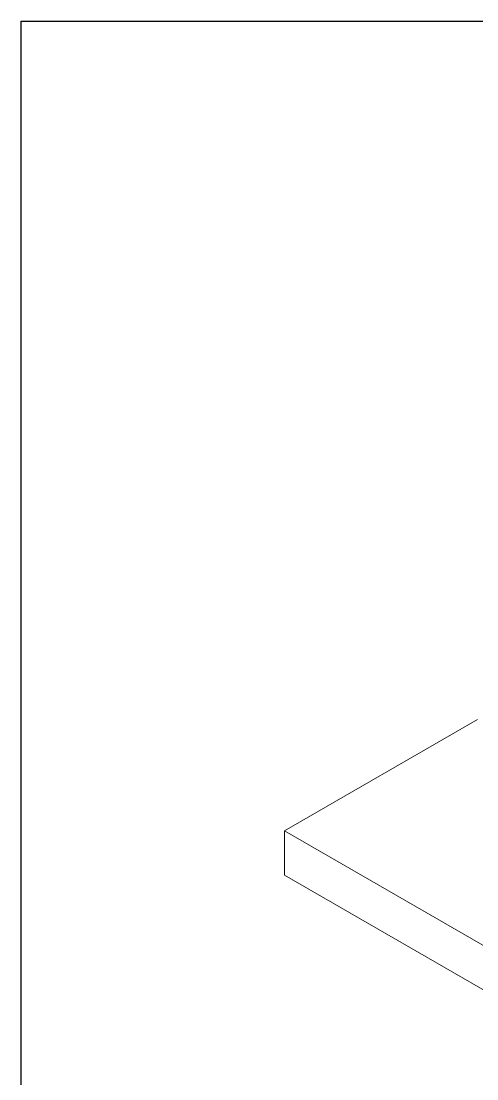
# Model space of a CAD drawing. Header units: millimetres. Extents: x 26816 to 90584, y 11074 to 56542.
# Drawn here: x 26816 to 39779, y 26420 to 56542 of the extents above; entities that cross this region are included whole.
import ezdxf

# ---------------------------------------------------------------- set-up
doc = ezdxf.new("R2010")
doc.units = ezdxf.units.MM
doc.layers.add('MAU_TÍM', color=4, linetype='Continuous', lineweight=25)
doc.layers.add('MAU_XAM', color=8, linetype='Continuous')

msp = doc.modelspace()

# ---------------------------------------------------------------- linework, layer by layer
at = {"layer": 'MAU_TÍM', "color": 4}
msp.add_lwpolyline([(26816, 56542), (90584, 56542), (90584, 11074), (26816, 11074)], close=True, dxfattribs=at)
at = {"layer": 'MAU_XAM', "linetype": 'Continuous', "lineweight": 0}
for p, q in [((39801, 36656), (34304, 33482)), ((34304, 32216), (34304, 33482)), ((34304, 33482), (69093, 13398)), ((34304, 32216), (69093, 12133))]:
    msp.add_line(p, q, dxfattribs=at)

doc.saveas('drawing.dxf')
